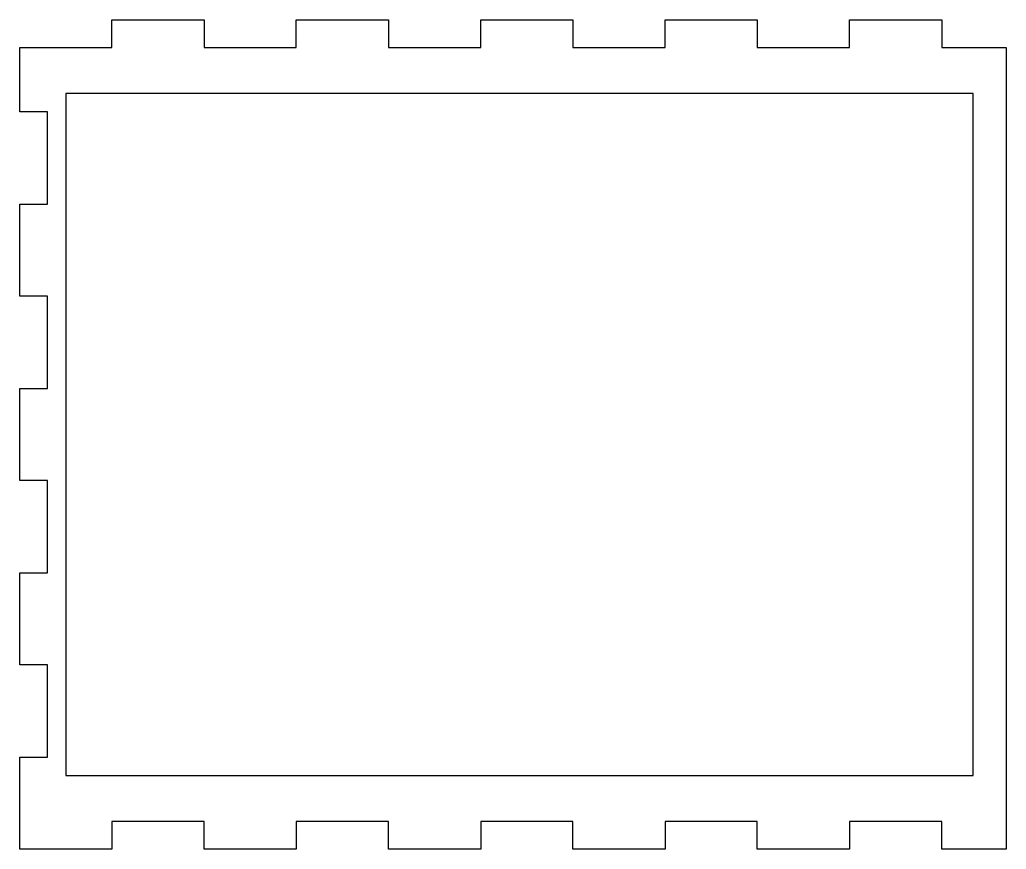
# Model space of a CAD drawing. Header units: millimetres. Extents: x -25 to 82, y -222 to -132.
import ezdxf

# ---------------------------------------------------------------- set-up
doc = ezdxf.new("R2010")
doc.units = ezdxf.units.MM
doc.layers.get('0').update_dxf_attribs({"linetype": 'CONTINUOUS'})

msp = doc.modelspace()

# ---------------------------------------------------------------- linework, layer by layer
for points in [[(82.01, -134.96), (82.01, -221.96), (75.01, -221.96), (75.01, -218.96), (65.01, -218.96), (65.01, -221.96), (55.01, -221.96), (55.01, -218.96), (45.01, -218.96), (45.01, -221.96), (35.01, -221.96), (35.01, -218.96), (25.01, -218.96), (25.01, -221.96), (15.01, -221.96), (15.01, -218.96), (5.01, -218.96), (5.01, -221.96), (-4.99, -221.96), (-4.99, -218.96), (-14.99, -218.96), (-14.99, -221.96), (-24.99, -221.96), (-24.99, -211.96), (-21.99, -211.96), (-21.99, -201.96), (-24.99, -201.96), (-24.99, -191.96), (-21.99, -191.96), (-21.99, -181.96), (-24.99, -181.96), (-24.99, -171.96), (-21.99, -171.96), (-21.99, -161.96), (-24.99, -161.96), (-24.99, -151.96), (-21.99, -151.96), (-21.99, -141.96), (-24.99, -141.96), (-24.99, -134.96), (-14.99, -134.96), (-14.99, -131.96), (-4.99, -131.96), (-4.99, -134.96), (5.01, -134.96), (5.01, -131.96), (15.01, -131.96), (15.01, -134.96), (25.01, -134.96), (25.01, -131.96), (35.01, -131.96), (35.01, -134.96), (45.01, -134.96), (45.01, -131.96), (55.01, -131.96), (55.01, -134.96), (65.01, -134.96), (65.01, -131.96), (75.01, -131.96), (75.01, -134.96)], [(-19.99, -139.96), (-19.99, -213.96), (78.41, -213.96), (78.41, -139.96)]]:
    msp.add_lwpolyline(points, close=True)

doc.saveas('drawing.dxf')
